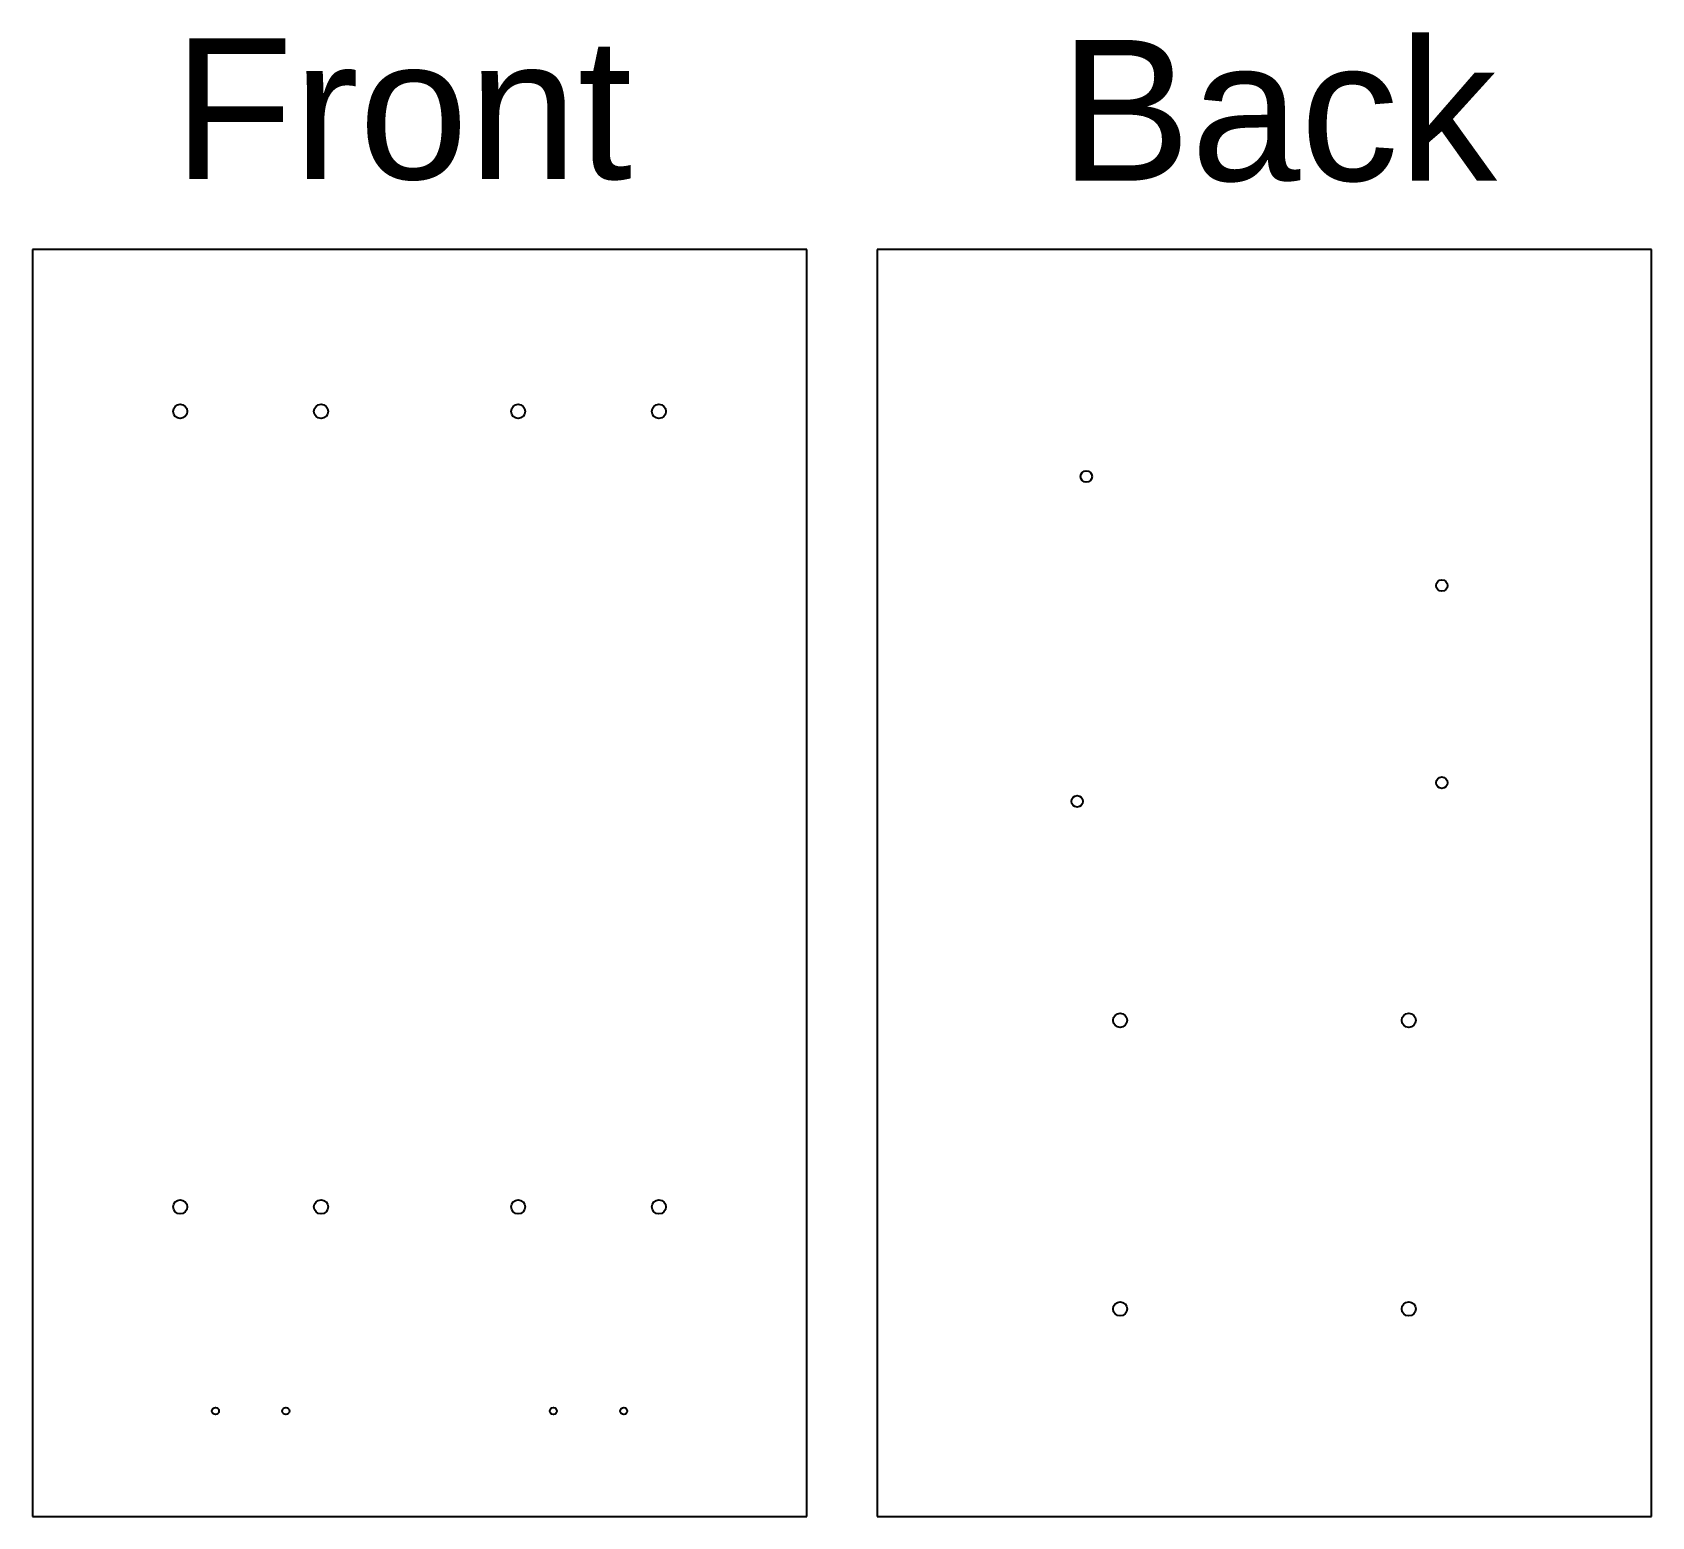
# Model space of a CAD drawing. Header units: millimetres. Extents: x 0 to 230, y 0 to 211.
import ezdxf

# ---------------------------------------------------------------- set-up
doc = ezdxf.new("R2010")
doc.units = ezdxf.units.MM
doc.layers.get('0').update_dxf_attribs({"lineweight": 25, "true_color": 0xffffff})
doc.styles.add('textstyle11', font='')
doc.styles.add('textstyle12', font='')
doc.styles.get('textstyle11').set_extended_font_data('Arial')
doc.styles.get('textstyle12').set_extended_font_data('Arial')

msp = doc.modelspace()

# ---------------------------------------------------------------- linework, layer by layer
for p, q in [((110, 180), (0, 180)), ((0, 180), (0, 0)), ((110, 0), (110, 180)), ((230, 180), (120, 180)), ((120, 180), (120, 0)), ((230, 0), (230, 180)), ((0, 0), (110, 0)), ((120, 0), (230, 0))]:
    msp.add_line(p, q)
for centre, radius in [((21, 157), 1), ((41, 157), 1), ((69, 157), 1), ((89, 157), 1), ((149.7, 147.75), 0.813), ((200.2, 132.25), 0.813), ((200.2, 104.25), 0.813), ((148.4, 101.6), 0.813), ((154.5, 70.5), 1), ((195.5, 70.5), 1), ((21, 44), 1), ((41, 44), 1), ((69, 44), 1), ((89, 44), 1), ((154.5, 29.5), 1), ((195.5, 29.5), 1), ((26, 15), 0.5), ((36, 15), 0.5), ((74, 15), 0.5), ((84, 15), 0.5)]:
    msp.add_circle(centre, radius)

# ---------------------------------------------------------------- texts
at = {"char_height": 20, "attachment_point": 1}
for s, insert, style in [('Front', (20, 210), 'textstyle12'), ('Back', (145.92, 209.77), 'textstyle11')]:
    msp.add_mtext(s, dxfattribs=dict(at, insert=insert, style=style))

doc.saveas('drawing.dxf')
